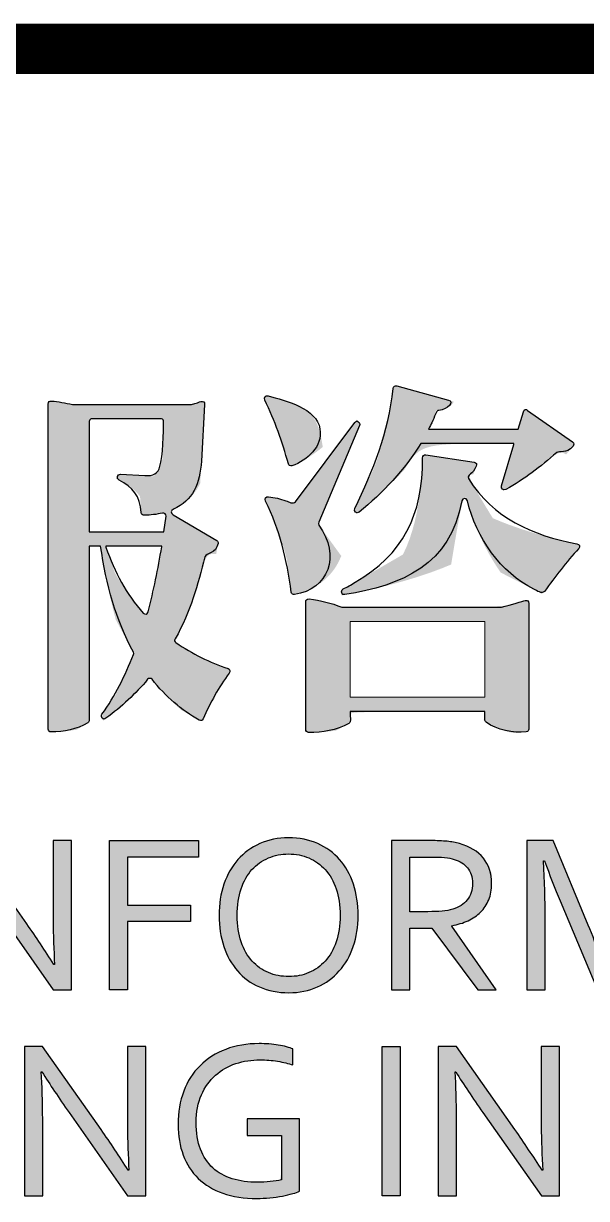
# Model space of a CAD drawing. Extents: x -18502 to 259858, y -468734 to 127958.
# Drawn here: x 98043 to 99088, y -292245 to -290062 of the extents above; entities that cross this region are included whole.
import ezdxf

# ---------------------------------------------------------------- set-up
doc = ezdxf.new("R2010")
doc.units = 0
doc.header["$LTSCALE"] = 1000
doc.layers.add('参照-TK_A1$0$TK', color=161, linetype='CONTINUOUS')
doc.layers.add('参照-TK_A1$0$图层 1', color=7, linetype='CONTINUOUS')

# ---------------------------------------------------------------- blocks, each defined once
blk = doc.blocks.new('参照-TK_A1$0$block 6')
at = {"layer": '参照-TK_A1$0$图层 1'}
h = blk.add_hatch(color=7, dxfattribs=at)
h.dxf.hatch_style = 2
edge = h.paths.add_edge_path()
edge.add_spline(control_points=[(42.157, -11.4202), (42.157, -11.4202), (42.157, -11.4202), (42.157, -11.4202), (42.1525, -11.4193), (42.149, -11.4212), (42.1481, -11.4267), (42.1365, -11.5364), (42.0989, -11.6278), (42.0533, -11.7229), (42.0497, -11.7302), (42.0578, -11.7366), (42.064, -11.732), (42.1236, -11.6845), (42.1763, -11.6264), (42.2163, -11.5621), (42.2163, -11.5621), (42.4459, -11.5621), (42.4459, -11.5621), (42.446, -11.563), (42.4461, -11.5639), (42.446, -11.5647), (42.446, -11.5647), (42.4156, -11.6671), (42.4156, -11.6671), (42.4128, -11.6736), (42.42, -11.6791), (42.4263, -11.6763), (42.4718, -11.6497), (42.5112, -11.6205), (42.5515, -11.5848), (42.5587, -11.5794), (42.5748, -11.5894), (42.5918, -11.5693), (42.5944, -11.5656), (42.5944, -11.562), (42.5908, -11.5584), (42.5908, -11.5584), (42.4799, -11.4807), (42.4799, -11.4807), (42.4755, -11.477), (42.4718, -11.4779), (42.4693, -11.4843), (42.4693, -11.4843), (42.4568, -11.527), (42.4568, -11.527), (42.4568, -11.527), (42.2353, -11.527), (42.2353, -11.527), (42.2381, -11.5204), (42.2425, -11.5138), (42.2438, -11.5118), (42.251, -11.4962), (42.2537, -11.4807), (42.2608, -11.4807), (42.2849, -11.4779), (42.2984, -11.4596), (42.2849, -11.4552), (42.2849, -11.4552), (42.157, -11.4202)], knot_values=[0, 0, 0, 0, 0.5001, 0.5001, 1, 1, 1, 2, 2, 2, 3, 3, 3, 4, 4, 4, 5, 5, 5, 6, 6, 6, 7, 7, 7, 8, 8, 8, 9, 9, 9, 10, 10, 10, 11, 11, 11, 12, 12, 12, 13, 13, 13, 14, 14, 14, 15, 15, 15, 16, 16, 16, 17, 17, 17, 18, 18, 18, 19, 19, 19, 19], degree=3, periodic=0)
h = blk.add_hatch(color=7, dxfattribs=at)
h.dxf.hatch_style = 2
edge = h.paths.add_edge_path()
edge.add_spline(control_points=[(41.8824, -11.4569), (41.8824, -11.4569), (41.8824, -11.4569), (41.8396, -11.445), (41.8332, -11.4423), (41.8288, -11.4487), (41.8314, -11.4552), (41.8564, -11.5071), (41.8743, -11.5574), (41.8896, -11.6122), (41.8905, -11.6168), (41.894, -11.6186), (41.8986, -11.6178), (41.9362, -11.6032), (41.9745, -11.5711), (41.9674, -11.5264), (41.9602, -11.4752), (41.8824, -11.4569)], knot_values=[0, 0, 0, 0, 0.5001, 0.5001, 1, 1, 1, 2, 2, 2, 3, 3, 3, 4, 4, 4, 5, 5, 5, 5], degree=3, periodic=0)
h = blk.add_hatch(color=7, dxfattribs=at)
h.dxf.hatch_style = 2
edge = h.paths.add_edge_path()
edge.add_spline(control_points=[(41.6258, -12.2201), (41.6258, -12.2201), (41.6258, -12.2201), (41.6696, -12.2448), (41.674, -12.2474), (41.6767, -12.2466), (41.6794, -12.242), (41.6973, -12.2009), (41.7179, -12.1643), (41.7438, -12.1287), (41.7474, -12.1251), (41.7456, -12.1187), (41.7411, -12.1177), (41.6955, -12.1022), (41.6525, -12.0812), (41.6124, -12.0537), (41.6087, -12.051), (41.6079, -12.0483), (41.6105, -12.0447), (41.649, -11.9752), (41.6659, -11.9121), (41.6839, -11.8417), (41.6866, -11.8316), (41.7116, -11.8352), (41.7161, -11.8088), (41.7169, -11.8061), (41.7161, -11.8033), (41.7134, -11.8015), (41.7134, -11.8015), (41.6052, -11.7384), (41.6052, -11.7384), (41.5989, -11.7348), (41.5998, -11.7275), (41.606, -11.7246), (41.6535, -11.7037), (41.6722, -11.6608), (41.675, -11.6058), (41.675, -11.6058), (41.6829, -11.466), (41.6829, -11.466), (41.6829, -11.4596), (41.6803, -11.4578), (41.674, -11.4587), (41.6707, -11.46), (41.6619, -11.4631), (41.6511, -11.4666), (41.6511, -11.4666), (41.3569, -11.4666), (41.3569, -11.4666), (41.34, -11.4618), (41.322, -11.4592), (41.3054, -11.4578), (41.3002, -11.4569), (41.2974, -11.4587), (41.2974, -11.4652), (41.2974, -11.4652), (41.2974, -12.2668), (41.2974, -12.2668), (41.2974, -12.2713), (41.3002, -12.2741), (41.3046, -12.2741), (41.3359, -12.2732), (41.3673, -12.2686), (41.3949, -12.2512), (41.3976, -12.2503), (41.3985, -12.2474), (41.3985, -12.2448), (41.3985, -12.2448), (41.3985, -11.8161), (41.3985, -11.8161), (41.3985, -11.8161), (41.3986, -11.8157), (41.3986, -11.8157), (41.3986, -11.8157), (41.4264, -11.8157), (41.4264, -11.8157), (41.4407, -11.9104), (41.4639, -11.9972), (41.5076, -12.0775), (41.5086, -12.0794), (41.5086, -12.0812), (41.5076, -12.0829), (41.4871, -12.1351), (41.462, -12.1854), (41.4299, -12.2302), (41.4254, -12.2375), (41.4334, -12.2466), (41.4397, -12.2402), (41.4782, -12.2119), (41.5131, -12.1799), (41.5425, -12.1442), (41.5452, -12.1406), (41.5506, -12.1414), (41.5533, -12.1442), (41.5872, -12.1872), (41.6258, -12.2201)], knot_values=[0, 0, 0, 0, 0.5001, 0.5001, 1, 1, 1, 2, 2, 2, 3, 3, 3, 4, 4, 4, 5, 5, 5, 6, 6, 6, 7, 7, 7, 8, 8, 8, 9, 9, 9, 10, 10, 10, 11, 11, 11, 12, 12, 12, 13, 13, 13, 14, 14, 14, 15, 15, 15, 16, 16, 16, 17, 17, 17, 18, 18, 18, 19, 19, 19, 20, 20, 20, 21, 21, 21, 22, 22, 22, 23, 23, 23, 24, 24, 24, 25, 25, 25, 26, 26, 26, 27, 27, 27, 28, 28, 28, 29, 29, 29, 30, 30, 30, 31, 31, 31, 31], degree=3, periodic=0)
edge = h.paths.add_edge_path()
edge.add_spline(control_points=[(41.589, -11.7374), (41.589, -11.7374), (41.589, -11.7374), (41.5882, -11.7421), (41.5882, -11.7421), (41.5828, -11.7805), (41.5828, -11.7805), (41.5828, -11.7805), (41.3985, -11.7805), (41.3985, -11.7805), (41.3985, -11.7805), (41.3985, -11.5081), (41.3985, -11.5081), (41.3985, -11.5046), (41.4004, -11.5027), (41.4032, -11.5016), (41.4032, -11.5016), (41.5771, -11.5016), (41.5771, -11.5016), (41.5799, -11.5027), (41.5819, -11.5048), (41.5819, -11.509), (41.5819, -11.5301), (41.5801, -11.5976), (41.573, -11.6186), (41.5685, -11.6361), (41.556, -11.6433), (41.5354, -11.6415), (41.5354, -11.6415), (41.4755, -11.6379), (41.4755, -11.6379), (41.4673, -11.6379), (41.4647, -11.6488), (41.4719, -11.6525), (41.5068, -11.6699), (41.5238, -11.6927), (41.5264, -11.733), (41.5273, -11.7374), (41.5301, -11.7394), (41.5345, -11.7394), (41.5498, -11.7394), (41.5649, -11.7374), (41.5792, -11.734), (41.5837, -11.733), (41.589, -11.7374)], knot_values=[0, 0, 0, 0, 0.5001, 0.5001, 1, 1, 1, 2, 2, 2, 3, 3, 3, 4, 4, 4, 5, 5, 5, 6, 6, 6, 7, 7, 7, 8, 8, 8, 9, 9, 9, 10, 10, 10, 11, 11, 11, 12, 12, 12, 13, 13, 13, 14, 14, 14, 14], degree=3, periodic=0)
edge = h.paths.add_edge_path()
edge.add_spline(control_points=[(41.4392, -11.8164), (41.4392, -11.8164), (41.4392, -11.8164), (41.4392, -11.8157), (41.4392, -11.8157), (41.5775, -11.8157), (41.5775, -11.8157), (41.5775, -11.8161), (41.5775, -11.8165), (41.5775, -11.817), (41.5676, -11.8719), (41.5577, -11.9258), (41.5435, -11.9779), (41.5425, -11.9842), (41.5354, -11.9852), (41.5318, -11.9806), (41.4897, -11.934), (41.4611, -11.8801), (41.4397, -11.818), (41.4392, -11.8172), (41.4392, -11.8164)], knot_values=[0, 0, 0, 0, 0.5001, 0.5001, 1, 1, 1, 2, 2, 2, 3, 3, 3, 4, 4, 4, 5, 5, 5, 6, 6, 6, 6], degree=3, periodic=0)
h = blk.add_hatch(color=7, dxfattribs=at)
h.dxf.hatch_style = 2
edge = h.paths.add_edge_path()
edge.add_spline(control_points=[(41.8305, -11.6982), (41.8305, -11.6982), (41.8305, -11.6982), (41.8332, -11.7046), (41.8682, -11.7741), (41.886, -11.8491), (41.8968, -11.9295), (41.8968, -11.9331), (41.9012, -11.9358), (41.9048, -11.935), (41.988, -11.923), (42.0202, -11.8399), (41.9647, -11.7639), (41.9638, -11.7613), (41.9638, -11.7585), (41.9647, -11.7567), (41.9647, -11.7567), (42.0649, -11.5182), (42.0649, -11.5182), (42.0685, -11.5099), (42.0578, -11.5034), (42.0533, -11.5108), (42.0533, -11.5108), (41.9075, -11.7064), (41.9075, -11.7064), (41.9012, -11.7128), (41.8914, -11.7064), (41.8833, -11.7037), (41.8699, -11.6991), (41.8555, -11.6955), (41.8404, -11.6937), (41.8341, -11.6927), (41.8305, -11.6982)], knot_values=[0, 0, 0, 0, 0.5001, 0.5001, 1, 1, 1, 2, 2, 2, 3, 3, 3, 4, 4, 4, 5, 5, 5, 6, 6, 6, 7, 7, 7, 8, 8, 8, 9, 9, 9, 10, 10, 10, 10], degree=3, periodic=0)
h = blk.add_hatch(color=7, dxfattribs=at)
h.dxf.hatch_style = 2
edge = h.paths.add_edge_path()
edge.add_spline(control_points=[(42.4137, -11.881), (42.4137, -11.881), (42.4137, -11.881), (42.4951, -11.9221), (42.5032, -11.9258), (42.5148, -11.934), (42.5211, -11.9276), (42.5488, -11.8901), (42.5748, -11.8545), (42.606, -11.8217), (42.6097, -11.817), (42.6078, -11.8107), (42.6016, -11.8097), (42.4925, -11.7896), (42.394, -11.7467), (42.3341, -11.6488), (42.3287, -11.6388), (42.3458, -11.6388), (42.3529, -11.6186), (42.3556, -11.6132), (42.3538, -11.6095), (42.3476, -11.6086), (42.3476, -11.6086), (42.2285, -11.5903), (42.2285, -11.5903), (42.225, -11.5894), (42.2206, -11.5931), (42.2206, -11.5976), (42.2215, -11.7403), (42.1723, -11.8363), (42.0542, -11.9048), (42.0443, -11.9112), (42.0345, -11.9167), (42.0246, -11.9212), (42.0175, -11.9258), (42.021, -11.9376), (42.0292, -11.935), (42.1695, -11.9129), (42.2912, -11.861), (42.3172, -11.7037), (42.3198, -11.6963), (42.3287, -11.6955), (42.3314, -11.7037), (42.3529, -11.7951), (42.4137, -11.881)], knot_values=[0, 0, 0, 0, 0.5001, 0.5001, 1, 1, 1, 2, 2, 2, 3, 3, 3, 4, 4, 4, 5, 5, 5, 6, 6, 6, 7, 7, 7, 8, 8, 8, 9, 9, 9, 10, 10, 10, 11, 11, 11, 12, 12, 12, 13, 13, 13, 14, 14, 14, 14], degree=3, periodic=0)
h = blk.add_hatch(color=7, dxfattribs=at)
h.dxf.hatch_style = 2
edge = h.paths.add_edge_path()
edge.add_spline(control_points=[(42.4451, -12.2768), (42.4451, -12.2768), (42.4451, -12.2768), (42.4764, -12.2741), (42.4808, -12.2732), (42.4826, -12.2704), (42.4826, -12.2668), (42.4826, -12.2668), (42.4826, -11.9569), (42.4826, -11.9569), (42.4826, -11.9505), (42.4799, -11.9487), (42.4737, -11.9496), (42.4674, -11.952), (42.44, -11.9598), (42.4154, -11.9664), (42.4154, -11.9664), (42.0213, -11.9664), (42.0213, -11.9664), (41.9957, -11.9556), (41.9696, -11.9496), (41.9406, -11.9458), (41.9352, -11.9458), (41.9325, -11.9487), (41.9325, -11.9531), (41.9325, -11.9531), (41.9325, -12.2677), (41.9325, -12.2677), (41.9325, -12.2722), (41.9352, -12.275), (41.9396, -12.275), (41.9745, -12.2759), (42.0076, -12.2704), (42.039, -12.253), (42.046, -12.2491), (42.0404, -12.2329), (42.0423, -12.2239), (42.0423, -12.2239), (42.3743, -12.2239), (42.3743, -12.2239), (42.3757, -12.2319), (42.3712, -12.2453), (42.3779, -12.2503), (42.4039, -12.2695), (42.4451, -12.2768)], knot_values=[0, 0, 0, 0, 0.5001, 0.5001, 1, 1, 1, 2, 2, 2, 3, 3, 3, 4, 4, 4, 5, 5, 5, 6, 6, 6, 7, 7, 7, 8, 8, 8, 9, 9, 9, 10, 10, 10, 11, 11, 11, 12, 12, 12, 13, 13, 13, 14, 14, 14, 14], degree=3, periodic=0)
h.paths.add_polyline_path([(42.0425, -12.1886), (42.0425, -12.0016), (42.3744, -12.0016), (42.3744, -12.1886)])
h = blk.add_hatch(color=7, dxfattribs=at)
h.dxf.hatch_style = 2
edge = h.paths.add_edge_path()
edge.add_spline(control_points=[(41.0554, -12.9105), (41.0554, -12.9105), (41.0554, -12.9105), (41.0554, -12.9105), (41.0554, -12.9105), (41.0554, -12.5421), (41.0554, -12.5421), (41.0554, -12.5421), (41.1, -12.5421), (41.1, -12.5421), (41.1, -12.5421), (41.2446, -12.7476), (41.2446, -12.7476), (41.2672, -12.7801), (41.2895, -12.8135), (41.3115, -12.8477), (41.3115, -12.8477), (41.3131, -12.8477), (41.3131, -12.8477), (41.3108, -12.8119), (41.3095, -12.7755), (41.3095, -12.7382), (41.3095, -12.7382), (41.3095, -12.5421), (41.3095, -12.5421), (41.3095, -12.5421), (41.3547, -12.5421), (41.3547, -12.5421), (41.3547, -12.5421), (41.3547, -12.9105), (41.3547, -12.9105), (41.3547, -12.9105), (41.3098, -12.9105), (41.3098, -12.9105), (41.3098, -12.9105), (41.1652, -12.7051), (41.1652, -12.7051), (41.1403, -12.6693), (41.1181, -12.6359), (41.0984, -12.6049), (41.0984, -12.6049), (41.0967, -12.6049), (41.0967, -12.6049), (41.0991, -12.6386), (41.1002, -12.6776), (41.1002, -12.7225), (41.1002, -12.7225), (41.1002, -12.9105), (41.1002, -12.9105), (41.1002, -12.9105), (41.0554, -12.9105)], knot_values=[0, 0, 0, 0, 0.5001, 0.5001, 1, 1, 1, 2, 2, 2, 3, 3, 3, 4, 4, 4, 5, 5, 5, 6, 6, 6, 7, 7, 7, 8, 8, 8, 9, 9, 9, 10, 10, 10, 11, 11, 11, 12, 12, 12, 13, 13, 13, 14, 14, 14, 15, 15, 15, 16, 16, 16, 16], degree=3, periodic=0)
h = blk.add_hatch(color=7, dxfattribs=at)
h.dxf.hatch_style = 2
h.paths.add_polyline_path([(41.4929, -12.9105), (41.4481, -12.9105), (41.4481, -12.5421), (41.6678, -12.5421), (41.6678, -12.5827), (41.4929, -12.5827), (41.4929, -12.7015), (41.648, -12.7015), (41.648, -12.7421), (41.4929, -12.7421)])
h = blk.add_hatch(color=7, dxfattribs=at)
h.dxf.hatch_style = 2
edge = h.paths.add_edge_path()
edge.add_spline(control_points=[(41.9409, -12.5399), (41.9409, -12.5399), (41.9409, -12.5399), (41.9622, -12.5495), (41.9834, -12.5588), (42.0015, -12.5721), (42.0162, -12.589), (42.031, -12.6058), (42.0422, -12.6259), (42.05, -12.6494), (42.0579, -12.6728), (42.0618, -12.6985), (42.0618, -12.7266), (42.0618, -12.7545), (42.0578, -12.7801), (42.0497, -12.8034), (42.0418, -12.8268), (42.0303, -12.8468), (42.0153, -12.8638), (42.0004, -12.8806), (41.9824, -12.8938), (41.9614, -12.9032), (41.9403, -12.9127), (41.9168, -12.9174), (41.8908, -12.9174), (41.8638, -12.9174), (41.8397, -12.9127), (41.8184, -12.9032), (41.7971, -12.8938), (41.7791, -12.8806), (41.7644, -12.8638), (41.7496, -12.8468), (41.7382, -12.8268), (41.7305, -12.8034), (41.7227, -12.7801), (41.7187, -12.7545), (41.7187, -12.7266), (41.7187, -12.6985), (41.7227, -12.6728), (41.7308, -12.6494), (41.739, -12.6259), (41.7504, -12.6058), (41.7653, -12.589), (41.7801, -12.5721), (41.7981, -12.5588), (41.8193, -12.5495), (41.8403, -12.5399), (41.8639, -12.5352), (41.8902, -12.5352), (41.917, -12.5352), (41.9409, -12.5399)], knot_values=[0, 0, 0, 0, 0.5001, 0.5001, 1, 1, 1, 2, 2, 2, 3, 3, 3, 4, 4, 4, 5, 5, 5, 6, 6, 6, 7, 7, 7, 8, 8, 8, 9, 9, 9, 10, 10, 10, 11, 11, 11, 12, 12, 12, 13, 13, 13, 14, 14, 14, 15, 15, 15, 16, 16, 16, 16], degree=3, periodic=0)
edge = h.paths.add_edge_path()
edge.add_spline(control_points=[(41.9252, -12.8743), (41.9252, -12.8743), (41.9252, -12.8743), (41.9405, -12.8679), (41.9558, -12.8615), (41.9692, -12.8519), (41.9806, -12.8392), (41.992, -12.8266), (42.0009, -12.8108), (42.0074, -12.792), (42.0139, -12.7732), (42.0172, -12.7514), (42.0172, -12.7266), (42.0172, -12.7019), (42.0139, -12.68), (42.0074, -12.6611), (42.0009, -12.6422), (41.992, -12.6264), (41.9806, -12.6137), (41.9692, -12.6011), (41.9557, -12.5914), (41.9402, -12.585), (41.9247, -12.5784), (41.908, -12.5751), (41.8902, -12.5751), (41.8724, -12.5751), (41.8558, -12.5784), (41.8403, -12.585), (41.8247, -12.5914), (41.8113, -12.6011), (41.7999, -12.6137), (41.7885, -12.6264), (41.7795, -12.6422), (41.7731, -12.6611), (41.7665, -12.68), (41.7634, -12.7019), (41.7634, -12.7266), (41.7634, -12.7514), (41.7666, -12.7732), (41.7732, -12.792), (41.7798, -12.8108), (41.7888, -12.8266), (41.8002, -12.8392), (41.8116, -12.8519), (41.8251, -12.8615), (41.8406, -12.8679), (41.856, -12.8743), (41.8728, -12.8775), (41.8908, -12.8775), (41.9086, -12.8775), (41.9252, -12.8743)], knot_values=[0, 0, 0, 0, 0.5001, 0.5001, 1, 1, 1, 2, 2, 2, 3, 3, 3, 4, 4, 4, 5, 5, 5, 6, 6, 6, 7, 7, 7, 8, 8, 8, 9, 9, 9, 10, 10, 10, 11, 11, 11, 12, 12, 12, 13, 13, 13, 14, 14, 14, 15, 15, 15, 16, 16, 16, 16], degree=3, periodic=0)
h = blk.add_hatch(color=7, dxfattribs=at)
h.dxf.hatch_style = 2
edge = h.paths.add_edge_path()
edge.add_spline(control_points=[(42.4019, -12.9105), (42.4019, -12.9105), (42.4019, -12.9105), (42.4019, -12.9105), (42.4019, -12.9105), (42.3569, -12.9105), (42.3569, -12.9105), (42.3569, -12.9105), (42.2435, -12.758), (42.2435, -12.758), (42.2435, -12.758), (42.1892, -12.758), (42.1892, -12.758), (42.1892, -12.758), (42.1892, -12.9105), (42.1892, -12.9105), (42.1892, -12.9105), (42.1444, -12.9105), (42.1444, -12.9105), (42.1444, -12.9105), (42.1444, -12.5421), (42.1444, -12.5421), (42.1444, -12.5421), (42.2399, -12.5421), (42.2399, -12.5421), (42.256, -12.5421), (42.2696, -12.5428), (42.281, -12.5439), (42.2922, -12.5451), (42.3026, -12.547), (42.3119, -12.5496), (42.3375, -12.5566), (42.3572, -12.5685), (42.3707, -12.5852), (42.3843, -12.6021), (42.3911, -12.623), (42.3911, -12.6482), (42.3911, -12.663), (42.3887, -12.6763), (42.384, -12.6881), (42.3792, -12.6999), (42.3725, -12.71), (42.3639, -12.7186), (42.3552, -12.7272), (42.3449, -12.7344), (42.3329, -12.7398), (42.3209, -12.7453), (42.3075, -12.7494), (42.2928, -12.752), (42.2928, -12.752), (42.2928, -12.753), (42.2928, -12.753), (42.2928, -12.753), (42.4019, -12.9105)], knot_values=[0, 0, 0, 0, 0.5001, 0.5001, 1, 1, 1, 2, 2, 2, 3, 3, 3, 4, 4, 4, 5, 5, 5, 6, 6, 6, 7, 7, 7, 8, 8, 8, 9, 9, 9, 10, 10, 10, 11, 11, 11, 12, 12, 12, 13, 13, 13, 14, 14, 14, 15, 15, 15, 16, 16, 16, 17, 17, 17, 17], degree=3, periodic=0)
edge = h.paths.add_edge_path()
edge.add_spline(control_points=[(42.3128, -12.5927), (42.3128, -12.5927), (42.3128, -12.5927), (42.2989, -12.5884), (42.2922, -12.5864), (42.2844, -12.5849), (42.2751, -12.5839), (42.266, -12.5831), (42.2543, -12.5827), (42.2402, -12.5827), (42.2402, -12.5827), (42.1892, -12.5827), (42.1892, -12.5827), (42.1892, -12.5827), (42.1892, -12.7175), (42.1892, -12.7175), (42.1892, -12.7175), (42.2336, -12.7175), (42.2336, -12.7175), (42.2474, -12.7175), (42.2591, -12.7171), (42.2688, -12.7162), (42.2786, -12.7152), (42.2873, -12.7135), (42.295, -12.7112), (42.3105, -12.7064), (42.3226, -12.6988), (42.3311, -12.6883), (42.3395, -12.6779), (42.3437, -12.6642), (42.3437, -12.6474), (42.3436, -12.6315), (42.3395, -12.6188), (42.3316, -12.6092), (42.3238, -12.5994), (42.3128, -12.5927)], knot_values=[0, 0, 0, 0, 0.5001, 0.5001, 1, 1, 1, 2, 2, 2, 3, 3, 3, 4, 4, 4, 5, 5, 5, 6, 6, 6, 7, 7, 7, 8, 8, 8, 9, 9, 9, 10, 10, 10, 11, 11, 11, 11], degree=3, periodic=0)
h = blk.add_hatch(color=7, dxfattribs=at)
h.dxf.hatch_style = 2
edge = h.paths.add_edge_path()
edge.add_spline(control_points=[(42.8043, -12.6439), (42.8043, -12.6439), (42.8043, -12.6439), (42.8069, -12.5917), (42.8069, -12.5917), (42.8047, -12.5917), (42.8047, -12.5917), (42.791, -12.6294), (42.7782, -12.6623), (42.7661, -12.6906), (42.7661, -12.6906), (42.6733, -12.9105), (42.6733, -12.9105), (42.6733, -12.9105), (42.6526, -12.9105), (42.6526, -12.9105), (42.6526, -12.9105), (42.5599, -12.6906), (42.5599, -12.6906), (42.5471, -12.6603), (42.5342, -12.6273), (42.5213, -12.5917), (42.5213, -12.5917), (42.5192, -12.5917), (42.5192, -12.5917), (42.5217, -12.6429), (42.523, -12.6899), (42.523, -12.7324), (42.523, -12.7324), (42.523, -12.9105), (42.523, -12.9105), (42.523, -12.9105), (42.4781, -12.9105), (42.4781, -12.9105), (42.4781, -12.9105), (42.4781, -12.5421), (42.4781, -12.5421), (42.4781, -12.5421), (42.5428, -12.5421), (42.5428, -12.5421), (42.5428, -12.5421), (42.6296, -12.7506), (42.6296, -12.7506), (42.6395, -12.7744), (42.6504, -12.8031), (42.6623, -12.8368), (42.6623, -12.8368), (42.6637, -12.8368), (42.6637, -12.8368), (42.6769, -12.7995), (42.6878, -12.7707), (42.6964, -12.7506), (42.6964, -12.7506), (42.7832, -12.5421), (42.7832, -12.5421), (42.7832, -12.5421), (42.8479, -12.5421), (42.8479, -12.5421), (42.8479, -12.5421), (42.8479, -12.9105), (42.8479, -12.9105), (42.8479, -12.9105), (42.803, -12.9105), (42.803, -12.9105), (42.803, -12.9105), (42.803, -12.7324), (42.803, -12.7324), (42.803, -12.6907), (42.8043, -12.6439)], knot_values=[0, 0, 0, 0, 0.5001, 0.5001, 1, 1, 1, 2, 2, 2, 3, 3, 3, 4, 4, 4, 5, 5, 5, 6, 6, 6, 7, 7, 7, 8, 8, 8, 9, 9, 9, 10, 10, 10, 11, 11, 11, 12, 12, 12, 13, 13, 13, 14, 14, 14, 15, 15, 15, 16, 16, 16, 17, 17, 17, 18, 18, 18, 19, 19, 19, 20, 20, 20, 21, 21, 21, 22, 22, 22, 22], degree=3, periodic=0)
h = blk.add_hatch(color=7, dxfattribs=at)
h.dxf.hatch_style = 2
edge = h.paths.add_edge_path()
edge.add_spline(control_points=[(41.7906, -13.3851), (41.7906, -13.3851), (41.7906, -13.3851), (41.8134, -13.3851), (41.824, -13.3851), (41.8345, -13.3846), (41.8449, -13.3835), (41.8552, -13.3824), (41.8643, -13.3809), (41.8724, -13.3788), (41.8724, -13.3788), (41.8724, -13.2693), (41.8724, -13.2693), (41.8724, -13.2693), (41.7883, -13.2693), (41.7883, -13.2693), (41.7883, -13.2693), (41.7883, -13.2287), (41.7883, -13.2287), (41.7883, -13.2287), (41.9172, -13.2287), (41.9172, -13.2287), (41.9172, -13.2287), (41.9172, -13.4069), (41.9172, -13.4069), (41.9133, -13.4089), (41.9077, -13.411), (41.9003, -13.4131), (41.8928, -13.4152), (41.8843, -13.4173), (41.8748, -13.4191), (41.8653, -13.4209), (41.855, -13.4223), (41.8441, -13.4234), (41.8332, -13.4245), (41.8224, -13.4251), (41.8118, -13.4251), (41.7801, -13.4251), (41.7523, -13.4209), (41.7282, -13.4121), (41.704, -13.4036), (41.6838, -13.3913), (41.6675, -13.3756), (41.6511, -13.3597), (41.6388, -13.3406), (41.6303, -13.318), (41.6219, -13.2954), (41.6177, -13.2703), (41.6177, -13.2425), (41.6177, -13.2124), (41.6223, -13.1851), (41.6314, -13.1605), (41.6407, -13.1358), (41.6541, -13.1149), (41.6717, -13.0975), (41.6892, -13.08), (41.7105, -13.0665), (41.7354, -13.0571), (41.7602, -13.0476), (41.7876, -13.0429), (41.8175, -13.0429), (41.8256, -13.0429), (41.8337, -13.0433), (41.8418, -13.0439), (41.8498, -13.0446), (41.8576, -13.0455), (41.8649, -13.0466), (41.8722, -13.0478), (41.879, -13.0492), (41.8852, -13.0508), (41.8915, -13.0526), (41.8968, -13.0543), (41.9009, -13.0561), (41.9009, -13.0561), (41.9009, -13.0957), (41.9009, -13.0957), (41.8899, -13.0921), (41.8773, -13.0891), (41.863, -13.0865), (41.8487, -13.0841), (41.8344, -13.0829), (41.82, -13.0829), (41.799, -13.0829), (41.7791, -13.086), (41.7601, -13.0923), (41.7411, -13.0987), (41.7243, -13.1083), (41.7099, -13.1211), (41.6954, -13.134), (41.6838, -13.15), (41.6752, -13.1695), (41.6665, -13.1888), (41.6622, -13.2115), (41.6622, -13.2376), (41.6622, -13.2631), (41.6659, -13.2851), (41.673, -13.3036), (41.6802, -13.3221), (41.6903, -13.3375), (41.7034, -13.3497), (41.7165, -13.3617), (41.7324, -13.3706), (41.7512, -13.3765), (41.7698, -13.3822), (41.7906, -13.3851)], knot_values=[0, 0, 0, 0, 0.5001, 0.5001, 1, 1, 1, 2, 2, 2, 3, 3, 3, 4, 4, 4, 5, 5, 5, 6, 6, 6, 7, 7, 7, 8, 8, 8, 9, 9, 9, 10, 10, 10, 11, 11, 11, 12, 12, 12, 13, 13, 13, 14, 14, 14, 15, 15, 15, 16, 16, 16, 17, 17, 17, 18, 18, 18, 19, 19, 19, 20, 20, 20, 21, 21, 21, 22, 22, 22, 23, 23, 23, 24, 24, 24, 25, 25, 25, 26, 26, 26, 27, 27, 27, 28, 28, 28, 29, 29, 29, 30, 30, 30, 31, 31, 31, 32, 32, 32, 33, 33, 33, 34, 34, 34, 34], degree=3, periodic=0)
h = blk.add_hatch(color=7, dxfattribs=at)
h.dxf.hatch_style = 2
edge = h.paths.add_edge_path()
edge.add_spline(control_points=[(41.2388, -13.4182), (41.2388, -13.4182), (41.2388, -13.4182), (41.2388, -13.4182), (41.2388, -13.4182), (41.2388, -13.0498), (41.2388, -13.0498), (41.2388, -13.0498), (41.2834, -13.0498), (41.2834, -13.0498), (41.2834, -13.0498), (41.4279, -13.2552), (41.4279, -13.2552), (41.4505, -13.2877), (41.4728, -13.3211), (41.4948, -13.3554), (41.4948, -13.3554), (41.4965, -13.3554), (41.4965, -13.3554), (41.4941, -13.3196), (41.4929, -13.2831), (41.4929, -13.2458), (41.4929, -13.2458), (41.4929, -13.0498), (41.4929, -13.0498), (41.4929, -13.0498), (41.5381, -13.0498), (41.5381, -13.0498), (41.5381, -13.0498), (41.5381, -13.4182), (41.5381, -13.4182), (41.5381, -13.4182), (41.4932, -13.4182), (41.4932, -13.4182), (41.4932, -13.4182), (41.3486, -13.2128), (41.3486, -13.2128), (41.3236, -13.177), (41.3014, -13.1437), (41.2817, -13.1125), (41.2817, -13.1125), (41.28, -13.1125), (41.28, -13.1125), (41.2825, -13.1461), (41.2836, -13.1853), (41.2836, -13.2302), (41.2836, -13.2302), (41.2836, -13.4182), (41.2836, -13.4182), (41.2836, -13.4182), (41.2388, -13.4182)], knot_values=[0, 0, 0, 0, 0.5001, 0.5001, 1, 1, 1, 2, 2, 2, 3, 3, 3, 4, 4, 4, 5, 5, 5, 6, 6, 6, 7, 7, 7, 8, 8, 8, 9, 9, 9, 10, 10, 10, 11, 11, 11, 12, 12, 12, 13, 13, 13, 14, 14, 14, 15, 15, 15, 16, 16, 16, 16], degree=3, periodic=0)
h = blk.add_hatch(color=7, dxfattribs=at)
h.dxf.hatch_style = 2
h.paths.add_polyline_path([(42.121, -13.4182), (42.121, -13.0498), (42.1658, -13.0498), (42.1658, -13.4182)])
h = blk.add_hatch(color=7, dxfattribs=at)
h.dxf.hatch_style = 2
edge = h.paths.add_edge_path()
edge.add_spline(control_points=[(42.2594, -13.4182), (42.2594, -13.4182), (42.2594, -13.4182), (42.2594, -13.4182), (42.2594, -13.4182), (42.2594, -13.0498), (42.2594, -13.0498), (42.2594, -13.0498), (42.3041, -13.0498), (42.3041, -13.0498), (42.3041, -13.0498), (42.4487, -13.2552), (42.4487, -13.2552), (42.4712, -13.2877), (42.4936, -13.3211), (42.5156, -13.3554), (42.5156, -13.3554), (42.5172, -13.3554), (42.5172, -13.3554), (42.5148, -13.3196), (42.5136, -13.2831), (42.5136, -13.2458), (42.5136, -13.2458), (42.5136, -13.0498), (42.5136, -13.0498), (42.5136, -13.0498), (42.5588, -13.0498), (42.5588, -13.0498), (42.5588, -13.0498), (42.5588, -13.4182), (42.5588, -13.4182), (42.5588, -13.4182), (42.5139, -13.4182), (42.5139, -13.4182), (42.5139, -13.4182), (42.3693, -13.2128), (42.3693, -13.2128), (42.3443, -13.177), (42.3221, -13.1437), (42.3024, -13.1125), (42.3024, -13.1125), (42.3008, -13.1125), (42.3008, -13.1125), (42.3032, -13.1461), (42.3044, -13.1853), (42.3044, -13.2302), (42.3044, -13.2302), (42.3044, -13.4182), (42.3044, -13.4182), (42.3044, -13.4182), (42.2594, -13.4182)], knot_values=[0, 0, 0, 0, 0.5001, 0.5001, 1, 1, 1, 2, 2, 2, 3, 3, 3, 4, 4, 4, 5, 5, 5, 6, 6, 6, 7, 7, 7, 8, 8, 8, 9, 9, 9, 10, 10, 10, 11, 11, 11, 12, 12, 12, 13, 13, 13, 14, 14, 14, 15, 15, 15, 16, 16, 16, 16], degree=3, periodic=0)
at = {"layer": '参照-TK_A1$0$图层 1', "lineweight": 0}
blk.add_lwpolyline([(42.0425, -12.1886), (42.0425, -12.0016), (42.3744, -12.0016), (42.3744, -12.1886), (42.0425, -12.1886)], dxfattribs=at)
at = {"layer": '参照-TK_A1$0$图层 1', "color": 7}
for points in [[(41.4929, -12.9105), (41.4481, -12.9105), (41.4481, -12.5421), (41.6678, -12.5421), (41.6678, -12.5827), (41.4929, -12.5827), (41.4929, -12.7015), (41.648, -12.7015), (41.648, -12.7421), (41.4929, -12.7421), (41.4929, -12.9105)], [(42.121, -13.4182), (42.121, -13.0498), (42.1658, -13.0498), (42.1658, -13.4182), (42.121, -13.4182)]]:
    blk.add_lwpolyline(points, dxfattribs=at)
for points, knots in [([(42.064, -11.732), (42.1236, -11.6845), (42.1763, -11.6264), (42.2163, -11.5621), (42.2163, -11.5621), (42.4459, -11.5621), (42.4459, -11.5621), (42.446, -11.563), (42.4461, -11.5639), (42.446, -11.5647), (42.446, -11.5647), (42.4156, -11.6671), (42.4156, -11.6671), (42.4128, -11.6736), (42.42, -11.6791), (42.4263, -11.6763), (42.4718, -11.6497), (42.5112, -11.6205), (42.5515, -11.5848), (42.5587, -11.5794), (42.5748, -11.5894), (42.5918, -11.5693), (42.5944, -11.5656), (42.5944, -11.562), (42.5908, -11.5584), (42.5908, -11.5584), (42.4799, -11.4807), (42.4799, -11.4807), (42.4755, -11.477), (42.4718, -11.4779), (42.4693, -11.4843), (42.4693, -11.4843), (42.4568, -11.527), (42.4568, -11.527), (42.4568, -11.527), (42.2353, -11.527), (42.2353, -11.527), (42.2381, -11.5204), (42.2425, -11.5138), (42.2438, -11.5118), (42.251, -11.4962), (42.2537, -11.4807), (42.2608, -11.4807), (42.2849, -11.4779), (42.2984, -11.4596), (42.2849, -11.4552), (42.2849, -11.4552), (42.157, -11.4202), (42.157, -11.4202), (42.1525, -11.4193), (42.149, -11.4212), (42.1481, -11.4267), (42.1365, -11.5364), (42.0989, -11.6278), (42.0533, -11.7229), (42.0497, -11.7302), (42.0578, -11.7366), (42.064, -11.732)], [0, 0, 0, 0, 1, 1, 1, 2, 2, 2, 3, 3, 3, 4, 4, 4, 5, 5, 5, 6, 6, 6, 7, 7, 7, 8, 8, 8, 9, 9, 9, 10, 10, 10, 11, 11, 11, 12, 12, 12, 13, 13, 13, 14, 14, 14, 15, 15, 15, 16, 16, 16, 17, 17, 17, 18, 18, 18, 19, 19, 19, 19]), ([(41.8986, -11.6178), (41.9362, -11.6032), (41.9745, -11.5711), (41.9674, -11.5264), (41.9602, -11.4752), (41.8824, -11.4569), (41.8396, -11.445), (41.8332, -11.4423), (41.8288, -11.4487), (41.8314, -11.4552), (41.8564, -11.5071), (41.8743, -11.5574), (41.8896, -11.6122), (41.8905, -11.6168), (41.894, -11.6186), (41.8986, -11.6178)], [0, 0, 0, 0, 1, 1, 1, 2, 2, 2, 3, 3, 3, 4, 4, 4, 5, 5, 5, 5]), ([(41.7411, -12.1177), (41.6955, -12.1022), (41.6525, -12.0812), (41.6124, -12.0537), (41.6087, -12.051), (41.6079, -12.0483), (41.6105, -12.0447), (41.649, -11.9752), (41.6659, -11.9121), (41.6839, -11.8417), (41.6866, -11.8316), (41.7116, -11.8352), (41.7161, -11.8088), (41.7169, -11.8061), (41.7161, -11.8033), (41.7134, -11.8015), (41.7134, -11.8015), (41.6052, -11.7384), (41.6052, -11.7384), (41.5989, -11.7348), (41.5998, -11.7275), (41.606, -11.7246), (41.6535, -11.7037), (41.6722, -11.6608), (41.675, -11.6058), (41.675, -11.6058), (41.6829, -11.466), (41.6829, -11.466), (41.6829, -11.4596), (41.6803, -11.4578), (41.674, -11.4587), (41.6707, -11.46), (41.6619, -11.4631), (41.6511, -11.4666), (41.6511, -11.4666), (41.3569, -11.4666), (41.3569, -11.4666), (41.34, -11.4618), (41.322, -11.4592), (41.3054, -11.4578), (41.3002, -11.4569), (41.2974, -11.4587), (41.2974, -11.4652), (41.2974, -11.4652), (41.2974, -12.2668), (41.2974, -12.2668), (41.2974, -12.2713), (41.3002, -12.2741), (41.3046, -12.2741), (41.3359, -12.2732), (41.3673, -12.2686), (41.3949, -12.2512), (41.3976, -12.2503), (41.3985, -12.2474), (41.3985, -12.2448), (41.3985, -12.2448), (41.3985, -11.8161), (41.3985, -11.8161), (41.3985, -11.8161), (41.3986, -11.8157), (41.3986, -11.8157), (41.3986, -11.8157), (41.4264, -11.8157), (41.4264, -11.8157), (41.4407, -11.9104), (41.4639, -11.9972), (41.5076, -12.0775), (41.5086, -12.0794), (41.5086, -12.0812), (41.5076, -12.0829), (41.4871, -12.1351), (41.462, -12.1854), (41.4299, -12.2302), (41.4254, -12.2375), (41.4334, -12.2466), (41.4397, -12.2402), (41.4782, -12.2119), (41.5131, -12.1799), (41.5425, -12.1442), (41.5452, -12.1406), (41.5506, -12.1414), (41.5533, -12.1442), (41.5872, -12.1872), (41.6258, -12.2201), (41.6696, -12.2448), (41.674, -12.2474), (41.6767, -12.2466), (41.6794, -12.242), (41.6973, -12.2009), (41.7179, -12.1643), (41.7438, -12.1287), (41.7474, -12.1251), (41.7456, -12.1187), (41.7411, -12.1177)], [0, 0, 0, 0, 1, 1, 1, 2, 2, 2, 3, 3, 3, 4, 4, 4, 5, 5, 5, 6, 6, 6, 7, 7, 7, 8, 8, 8, 9, 9, 9, 10, 10, 10, 11, 11, 11, 12, 12, 12, 13, 13, 13, 14, 14, 14, 15, 15, 15, 16, 16, 16, 17, 17, 17, 18, 18, 18, 19, 19, 19, 20, 20, 20, 21, 21, 21, 22, 22, 22, 23, 23, 23, 24, 24, 24, 25, 25, 25, 26, 26, 26, 27, 27, 27, 28, 28, 28, 29, 29, 29, 30, 30, 30, 31, 31, 31, 31]), ([(41.3985, -11.5081), (41.3985, -11.5046), (41.4004, -11.5027), (41.4032, -11.5016), (41.4032, -11.5016), (41.5771, -11.5016), (41.5771, -11.5016), (41.5799, -11.5027), (41.5819, -11.5048), (41.5819, -11.509), (41.5819, -11.5301), (41.5801, -11.5976), (41.573, -11.6186), (41.5685, -11.6361), (41.556, -11.6433), (41.5354, -11.6415), (41.5354, -11.6415), (41.4755, -11.6379), (41.4755, -11.6379), (41.4673, -11.6379), (41.4647, -11.6488), (41.4719, -11.6525), (41.5068, -11.6699), (41.5238, -11.6927), (41.5264, -11.733), (41.5273, -11.7374), (41.5301, -11.7394), (41.5345, -11.7394), (41.5498, -11.7394), (41.5649, -11.7374), (41.5792, -11.734), (41.5837, -11.733), (41.589, -11.7374), (41.5882, -11.7421), (41.5882, -11.7421), (41.5828, -11.7805), (41.5828, -11.7805), (41.5828, -11.7805), (41.3985, -11.7805), (41.3985, -11.7805), (41.3985, -11.7805), (41.3985, -11.5081), (41.3985, -11.5081)], [0, 0, 0, 0, 1, 1, 1, 2, 2, 2, 3, 3, 3, 4, 4, 4, 5, 5, 5, 6, 6, 6, 7, 7, 7, 8, 8, 8, 9, 9, 9, 10, 10, 10, 11, 11, 11, 12, 12, 12, 13, 13, 13, 14, 14, 14, 14]), ([(41.9647, -11.7639), (41.9638, -11.7613), (41.9638, -11.7585), (41.9647, -11.7567), (41.9647, -11.7567), (42.0649, -11.5182), (42.0649, -11.5182), (42.0685, -11.5099), (42.0578, -11.5034), (42.0533, -11.5108), (42.0533, -11.5108), (41.9075, -11.7064), (41.9075, -11.7064), (41.9012, -11.7128), (41.8914, -11.7064), (41.8833, -11.7037), (41.8699, -11.6991), (41.8555, -11.6955), (41.8404, -11.6937), (41.8341, -11.6927), (41.8305, -11.6982), (41.8332, -11.7046), (41.8682, -11.7741), (41.886, -11.8491), (41.8968, -11.9295), (41.8968, -11.9331), (41.9012, -11.9358), (41.9048, -11.935), (41.988, -11.923), (42.0202, -11.8399), (41.9647, -11.7639)], [0, 0, 0, 0, 1, 1, 1, 2, 2, 2, 3, 3, 3, 4, 4, 4, 5, 5, 5, 6, 6, 6, 7, 7, 7, 8, 8, 8, 9, 9, 9, 10, 10, 10, 10]), ([(42.6016, -11.8097), (42.4925, -11.7896), (42.394, -11.7467), (42.3341, -11.6488), (42.3287, -11.6388), (42.3458, -11.6388), (42.3529, -11.6186), (42.3556, -11.6132), (42.3538, -11.6095), (42.3476, -11.6086), (42.3476, -11.6086), (42.2285, -11.5903), (42.2285, -11.5903), (42.225, -11.5894), (42.2206, -11.5931), (42.2206, -11.5976), (42.2215, -11.7403), (42.1723, -11.8363), (42.0542, -11.9048), (42.0443, -11.9112), (42.0345, -11.9167), (42.0246, -11.9212), (42.0175, -11.9258), (42.021, -11.9376), (42.0292, -11.935), (42.1695, -11.9129), (42.2912, -11.861), (42.3172, -11.7037), (42.3198, -11.6963), (42.3287, -11.6955), (42.3314, -11.7037), (42.3529, -11.7951), (42.4137, -11.881), (42.4951, -11.9221), (42.5032, -11.9258), (42.5148, -11.934), (42.5211, -11.9276), (42.5488, -11.8901), (42.5748, -11.8545), (42.606, -11.8217), (42.6097, -11.817), (42.6078, -11.8107), (42.6016, -11.8097)], [0, 0, 0, 0, 1, 1, 1, 2, 2, 2, 3, 3, 3, 4, 4, 4, 5, 5, 5, 6, 6, 6, 7, 7, 7, 8, 8, 8, 9, 9, 9, 10, 10, 10, 11, 11, 11, 12, 12, 12, 13, 13, 13, 14, 14, 14, 14]), ([(41.5435, -11.9779), (41.5425, -11.9842), (41.5354, -11.9852), (41.5318, -11.9806), (41.4897, -11.934), (41.4611, -11.8801), (41.4397, -11.818), (41.4392, -11.8172), (41.4392, -11.8164), (41.4392, -11.8157), (41.4392, -11.8157), (41.5775, -11.8157), (41.5775, -11.8157), (41.5775, -11.8161), (41.5775, -11.8165), (41.5775, -11.817), (41.5676, -11.8719), (41.5577, -11.9258), (41.5435, -11.9779)], [0, 0, 0, 0, 1, 1, 1, 2, 2, 2, 3, 3, 3, 4, 4, 4, 5, 5, 5, 6, 6, 6, 6]), ([(42.4737, -11.9496), (42.4674, -11.952), (42.44, -11.9598), (42.4154, -11.9664), (42.4154, -11.9664), (42.0213, -11.9664), (42.0213, -11.9664), (41.9957, -11.9556), (41.9696, -11.9496), (41.9406, -11.9458), (41.9352, -11.9458), (41.9325, -11.9487), (41.9325, -11.9531), (41.9325, -11.9531), (41.9325, -12.2677), (41.9325, -12.2677), (41.9325, -12.2722), (41.9352, -12.275), (41.9396, -12.275), (41.9745, -12.2759), (42.0076, -12.2704), (42.039, -12.253), (42.046, -12.2491), (42.0404, -12.2329), (42.0423, -12.2239), (42.0423, -12.2239), (42.3743, -12.2239), (42.3743, -12.2239), (42.3757, -12.2319), (42.3712, -12.2453), (42.3779, -12.2503), (42.4039, -12.2695), (42.4451, -12.2768), (42.4764, -12.2741), (42.4808, -12.2732), (42.4826, -12.2704), (42.4826, -12.2668), (42.4826, -12.2668), (42.4826, -11.9569), (42.4826, -11.9569), (42.4826, -11.9505), (42.4799, -11.9487), (42.4737, -11.9496)], [0, 0, 0, 0, 1, 1, 1, 2, 2, 2, 3, 3, 3, 4, 4, 4, 5, 5, 5, 6, 6, 6, 7, 7, 7, 8, 8, 8, 9, 9, 9, 10, 10, 10, 11, 11, 11, 12, 12, 12, 13, 13, 13, 14, 14, 14, 14]), ([(41.2446, -12.7476), (41.2672, -12.7801), (41.2895, -12.8135), (41.3115, -12.8477), (41.3115, -12.8477), (41.3131, -12.8477), (41.3131, -12.8477), (41.3108, -12.8119), (41.3095, -12.7755), (41.3095, -12.7382), (41.3095, -12.7382), (41.3095, -12.5421), (41.3095, -12.5421), (41.3095, -12.5421), (41.3547, -12.5421), (41.3547, -12.5421), (41.3547, -12.5421), (41.3547, -12.9105), (41.3547, -12.9105), (41.3547, -12.9105), (41.3098, -12.9105), (41.3098, -12.9105), (41.3098, -12.9105), (41.1652, -12.7051), (41.1652, -12.7051), (41.1403, -12.6693), (41.1181, -12.6359), (41.0984, -12.6049), (41.0984, -12.6049), (41.0967, -12.6049), (41.0967, -12.6049), (41.0991, -12.6386), (41.1002, -12.6776), (41.1002, -12.7225), (41.1002, -12.7225), (41.1002, -12.9105), (41.1002, -12.9105), (41.1002, -12.9105), (41.0554, -12.9105), (41.0554, -12.9105), (41.0554, -12.9105), (41.0554, -12.5421), (41.0554, -12.5421), (41.0554, -12.5421), (41.1, -12.5421), (41.1, -12.5421), (41.1, -12.5421), (41.2446, -12.7476), (41.2446, -12.7476)], [0, 0, 0, 0, 1, 1, 1, 2, 2, 2, 3, 3, 3, 4, 4, 4, 5, 5, 5, 6, 6, 6, 7, 7, 7, 8, 8, 8, 9, 9, 9, 10, 10, 10, 11, 11, 11, 12, 12, 12, 13, 13, 13, 14, 14, 14, 15, 15, 15, 16, 16, 16, 16]), ([(42.0618, -12.7266), (42.0618, -12.7545), (42.0578, -12.7801), (42.0497, -12.8034), (42.0418, -12.8268), (42.0303, -12.8468), (42.0153, -12.8638), (42.0004, -12.8806), (41.9824, -12.8938), (41.9614, -12.9032), (41.9403, -12.9127), (41.9168, -12.9174), (41.8908, -12.9174), (41.8638, -12.9174), (41.8397, -12.9127), (41.8184, -12.9032), (41.7971, -12.8938), (41.7791, -12.8806), (41.7644, -12.8638), (41.7496, -12.8468), (41.7382, -12.8268), (41.7305, -12.8034), (41.7227, -12.7801), (41.7187, -12.7545), (41.7187, -12.7266), (41.7187, -12.6985), (41.7227, -12.6728), (41.7308, -12.6494), (41.739, -12.6259), (41.7504, -12.6058), (41.7653, -12.589), (41.7801, -12.5721), (41.7981, -12.5588), (41.8193, -12.5495), (41.8403, -12.5399), (41.8639, -12.5352), (41.8902, -12.5352), (41.917, -12.5352), (41.9409, -12.5399), (41.9622, -12.5495), (41.9834, -12.5588), (42.0015, -12.5721), (42.0162, -12.589), (42.031, -12.6058), (42.0422, -12.6259), (42.05, -12.6494), (42.0579, -12.6728), (42.0618, -12.6985), (42.0618, -12.7266)], [0, 0, 0, 0, 1, 1, 1, 2, 2, 2, 3, 3, 3, 4, 4, 4, 5, 5, 5, 6, 6, 6, 7, 7, 7, 8, 8, 8, 9, 9, 9, 10, 10, 10, 11, 11, 11, 12, 12, 12, 13, 13, 13, 14, 14, 14, 15, 15, 15, 16, 16, 16, 16]), ([(42.1892, -12.758), (42.1892, -12.758), (42.1892, -12.9105), (42.1892, -12.9105), (42.1892, -12.9105), (42.1444, -12.9105), (42.1444, -12.9105), (42.1444, -12.9105), (42.1444, -12.5421), (42.1444, -12.5421), (42.1444, -12.5421), (42.2399, -12.5421), (42.2399, -12.5421), (42.256, -12.5421), (42.2696, -12.5428), (42.281, -12.5439), (42.2922, -12.5451), (42.3026, -12.547), (42.3119, -12.5496), (42.3375, -12.5566), (42.3572, -12.5685), (42.3707, -12.5852), (42.3843, -12.6021), (42.3911, -12.623), (42.3911, -12.6482), (42.3911, -12.663), (42.3887, -12.6763), (42.384, -12.6881), (42.3792, -12.6999), (42.3725, -12.71), (42.3639, -12.7186), (42.3552, -12.7272), (42.3449, -12.7344), (42.3329, -12.7398), (42.3209, -12.7453), (42.3075, -12.7494), (42.2928, -12.752), (42.2928, -12.752), (42.2928, -12.753), (42.2928, -12.753), (42.2928, -12.753), (42.4019, -12.9105), (42.4019, -12.9105), (42.4019, -12.9105), (42.3569, -12.9105), (42.3569, -12.9105), (42.3569, -12.9105), (42.2435, -12.758), (42.2435, -12.758), (42.2435, -12.758), (42.1892, -12.758), (42.1892, -12.758)], [0, 0, 0, 0, 1, 1, 1, 2, 2, 2, 3, 3, 3, 4, 4, 4, 5, 5, 5, 6, 6, 6, 7, 7, 7, 8, 8, 8, 9, 9, 9, 10, 10, 10, 11, 11, 11, 12, 12, 12, 13, 13, 13, 14, 14, 14, 15, 15, 15, 16, 16, 16, 17, 17, 17, 17]), ([(42.6733, -12.9105), (42.6733, -12.9105), (42.6526, -12.9105), (42.6526, -12.9105), (42.6526, -12.9105), (42.5599, -12.6906), (42.5599, -12.6906), (42.5471, -12.6603), (42.5342, -12.6273), (42.5213, -12.5917), (42.5213, -12.5917), (42.5192, -12.5917), (42.5192, -12.5917), (42.5217, -12.6429), (42.523, -12.6899), (42.523, -12.7324), (42.523, -12.7324), (42.523, -12.9105), (42.523, -12.9105), (42.523, -12.9105), (42.4781, -12.9105), (42.4781, -12.9105), (42.4781, -12.9105), (42.4781, -12.5421), (42.4781, -12.5421), (42.4781, -12.5421), (42.5428, -12.5421), (42.5428, -12.5421), (42.5428, -12.5421), (42.6296, -12.7506), (42.6296, -12.7506), (42.6395, -12.7744), (42.6504, -12.8031), (42.6623, -12.8368), (42.6623, -12.8368), (42.6637, -12.8368), (42.6637, -12.8368), (42.6769, -12.7995), (42.6878, -12.7707), (42.6964, -12.7506), (42.6964, -12.7506), (42.7832, -12.5421), (42.7832, -12.5421), (42.7832, -12.5421), (42.8479, -12.5421), (42.8479, -12.5421), (42.8479, -12.5421), (42.8479, -12.9105), (42.8479, -12.9105), (42.8479, -12.9105), (42.803, -12.9105), (42.803, -12.9105), (42.803, -12.9105), (42.803, -12.7324), (42.803, -12.7324), (42.803, -12.6907), (42.8043, -12.6439), (42.8069, -12.5917), (42.8069, -12.5917), (42.8047, -12.5917), (42.8047, -12.5917), (42.791, -12.6294), (42.7782, -12.6623), (42.7661, -12.6906), (42.7661, -12.6906), (42.6733, -12.9105), (42.6733, -12.9105)], [0, 0, 0, 0, 1, 1, 1, 2, 2, 2, 3, 3, 3, 4, 4, 4, 5, 5, 5, 6, 6, 6, 7, 7, 7, 8, 8, 8, 9, 9, 9, 10, 10, 10, 11, 11, 11, 12, 12, 12, 13, 13, 13, 14, 14, 14, 15, 15, 15, 16, 16, 16, 17, 17, 17, 18, 18, 18, 19, 19, 19, 20, 20, 20, 21, 21, 21, 22, 22, 22, 22]), ([(42.0172, -12.7266), (42.0172, -12.7019), (42.0139, -12.68), (42.0074, -12.6611), (42.0009, -12.6422), (41.992, -12.6264), (41.9806, -12.6137), (41.9692, -12.6011), (41.9557, -12.5914), (41.9402, -12.585), (41.9247, -12.5784), (41.908, -12.5751), (41.8902, -12.5751), (41.8724, -12.5751), (41.8558, -12.5784), (41.8403, -12.585), (41.8247, -12.5914), (41.8113, -12.6011), (41.7999, -12.6137), (41.7885, -12.6264), (41.7795, -12.6422), (41.7731, -12.6611), (41.7665, -12.68), (41.7634, -12.7019), (41.7634, -12.7266), (41.7634, -12.7514), (41.7666, -12.7732), (41.7732, -12.792), (41.7798, -12.8108), (41.7888, -12.8266), (41.8002, -12.8392), (41.8116, -12.8519), (41.8251, -12.8615), (41.8406, -12.8679), (41.856, -12.8743), (41.8728, -12.8775), (41.8908, -12.8775), (41.9086, -12.8775), (41.9252, -12.8743), (41.9405, -12.8679), (41.9558, -12.8615), (41.9692, -12.8519), (41.9806, -12.8392), (41.992, -12.8266), (42.0009, -12.8108), (42.0074, -12.792), (42.0139, -12.7732), (42.0172, -12.7514), (42.0172, -12.7266)], [0, 0, 0, 0, 1, 1, 1, 2, 2, 2, 3, 3, 3, 4, 4, 4, 5, 5, 5, 6, 6, 6, 7, 7, 7, 8, 8, 8, 9, 9, 9, 10, 10, 10, 11, 11, 11, 12, 12, 12, 13, 13, 13, 14, 14, 14, 15, 15, 15, 16, 16, 16, 16]), ([(42.1892, -12.5827), (42.1892, -12.5827), (42.1892, -12.7175), (42.1892, -12.7175), (42.1892, -12.7175), (42.2336, -12.7175), (42.2336, -12.7175), (42.2474, -12.7175), (42.2591, -12.7171), (42.2688, -12.7162), (42.2786, -12.7152), (42.2873, -12.7135), (42.295, -12.7112), (42.3105, -12.7064), (42.3226, -12.6988), (42.3311, -12.6883), (42.3395, -12.6779), (42.3437, -12.6642), (42.3437, -12.6474), (42.3436, -12.6315), (42.3395, -12.6188), (42.3316, -12.6092), (42.3238, -12.5994), (42.3128, -12.5927), (42.2989, -12.5884), (42.2922, -12.5864), (42.2844, -12.5849), (42.2751, -12.5839), (42.266, -12.5831), (42.2543, -12.5827), (42.2402, -12.5827), (42.2402, -12.5827), (42.1892, -12.5827), (42.1892, -12.5827)], [0, 0, 0, 0, 1, 1, 1, 2, 2, 2, 3, 3, 3, 4, 4, 4, 5, 5, 5, 6, 6, 6, 7, 7, 7, 8, 8, 8, 9, 9, 9, 10, 10, 10, 11, 11, 11, 11]), ([(41.8724, -13.2693), (41.8724, -13.2693), (41.7883, -13.2693), (41.7883, -13.2693), (41.7883, -13.2693), (41.7883, -13.2287), (41.7883, -13.2287), (41.7883, -13.2287), (41.9172, -13.2287), (41.9172, -13.2287), (41.9172, -13.2287), (41.9172, -13.4069), (41.9172, -13.4069), (41.9133, -13.4089), (41.9077, -13.411), (41.9003, -13.4131), (41.8928, -13.4152), (41.8843, -13.4173), (41.8748, -13.4191), (41.8653, -13.4209), (41.855, -13.4223), (41.8441, -13.4234), (41.8332, -13.4245), (41.8224, -13.4251), (41.8118, -13.4251), (41.7801, -13.4251), (41.7523, -13.4209), (41.7282, -13.4121), (41.704, -13.4036), (41.6838, -13.3913), (41.6675, -13.3756), (41.6511, -13.3597), (41.6388, -13.3406), (41.6303, -13.318), (41.6219, -13.2954), (41.6177, -13.2703), (41.6177, -13.2425), (41.6177, -13.2124), (41.6223, -13.1851), (41.6314, -13.1605), (41.6407, -13.1358), (41.6541, -13.1149), (41.6717, -13.0975), (41.6892, -13.08), (41.7105, -13.0665), (41.7354, -13.0571), (41.7602, -13.0476), (41.7876, -13.0429), (41.8175, -13.0429), (41.8256, -13.0429), (41.8337, -13.0433), (41.8418, -13.0439), (41.8498, -13.0446), (41.8576, -13.0455), (41.8649, -13.0466), (41.8722, -13.0478), (41.879, -13.0492), (41.8852, -13.0508), (41.8915, -13.0526), (41.8968, -13.0543), (41.9009, -13.0561), (41.9009, -13.0561), (41.9009, -13.0957), (41.9009, -13.0957), (41.8899, -13.0921), (41.8773, -13.0891), (41.863, -13.0865), (41.8487, -13.0841), (41.8344, -13.0829), (41.82, -13.0829), (41.799, -13.0829), (41.7791, -13.086), (41.7601, -13.0923), (41.7411, -13.0987), (41.7243, -13.1083), (41.7099, -13.1211), (41.6954, -13.134), (41.6838, -13.15), (41.6752, -13.1695), (41.6665, -13.1888), (41.6622, -13.2115), (41.6622, -13.2376), (41.6622, -13.2631), (41.6659, -13.2851), (41.673, -13.3036), (41.6802, -13.3221), (41.6903, -13.3375), (41.7034, -13.3497), (41.7165, -13.3617), (41.7324, -13.3706), (41.7512, -13.3765), (41.7698, -13.3822), (41.7906, -13.3851), (41.8134, -13.3851), (41.824, -13.3851), (41.8345, -13.3846), (41.8449, -13.3835), (41.8552, -13.3824), (41.8643, -13.3809), (41.8724, -13.3788), (41.8724, -13.3788), (41.8724, -13.2693), (41.8724, -13.2693)], [0, 0, 0, 0, 1, 1, 1, 2, 2, 2, 3, 3, 3, 4, 4, 4, 5, 5, 5, 6, 6, 6, 7, 7, 7, 8, 8, 8, 9, 9, 9, 10, 10, 10, 11, 11, 11, 12, 12, 12, 13, 13, 13, 14, 14, 14, 15, 15, 15, 16, 16, 16, 17, 17, 17, 18, 18, 18, 19, 19, 19, 20, 20, 20, 21, 21, 21, 22, 22, 22, 23, 23, 23, 24, 24, 24, 25, 25, 25, 26, 26, 26, 27, 27, 27, 28, 28, 28, 29, 29, 29, 30, 30, 30, 31, 31, 31, 32, 32, 32, 33, 33, 33, 34, 34, 34, 34]), ([(41.4279, -13.2552), (41.4505, -13.2877), (41.4728, -13.3211), (41.4948, -13.3554), (41.4948, -13.3554), (41.4965, -13.3554), (41.4965, -13.3554), (41.4941, -13.3196), (41.4929, -13.2831), (41.4929, -13.2458), (41.4929, -13.2458), (41.4929, -13.0498), (41.4929, -13.0498), (41.4929, -13.0498), (41.5381, -13.0498), (41.5381, -13.0498), (41.5381, -13.0498), (41.5381, -13.4182), (41.5381, -13.4182), (41.5381, -13.4182), (41.4932, -13.4182), (41.4932, -13.4182), (41.4932, -13.4182), (41.3486, -13.2128), (41.3486, -13.2128), (41.3236, -13.177), (41.3014, -13.1437), (41.2817, -13.1125), (41.2817, -13.1125), (41.28, -13.1125), (41.28, -13.1125), (41.2825, -13.1461), (41.2836, -13.1853), (41.2836, -13.2302), (41.2836, -13.2302), (41.2836, -13.4182), (41.2836, -13.4182), (41.2836, -13.4182), (41.2388, -13.4182), (41.2388, -13.4182), (41.2388, -13.4182), (41.2388, -13.0498), (41.2388, -13.0498), (41.2388, -13.0498), (41.2834, -13.0498), (41.2834, -13.0498), (41.2834, -13.0498), (41.4279, -13.2552), (41.4279, -13.2552)], [0, 0, 0, 0, 1, 1, 1, 2, 2, 2, 3, 3, 3, 4, 4, 4, 5, 5, 5, 6, 6, 6, 7, 7, 7, 8, 8, 8, 9, 9, 9, 10, 10, 10, 11, 11, 11, 12, 12, 12, 13, 13, 13, 14, 14, 14, 15, 15, 15, 16, 16, 16, 16]), ([(42.4487, -13.2552), (42.4712, -13.2877), (42.4936, -13.3211), (42.5156, -13.3554), (42.5156, -13.3554), (42.5172, -13.3554), (42.5172, -13.3554), (42.5148, -13.3196), (42.5136, -13.2831), (42.5136, -13.2458), (42.5136, -13.2458), (42.5136, -13.0498), (42.5136, -13.0498), (42.5136, -13.0498), (42.5588, -13.0498), (42.5588, -13.0498), (42.5588, -13.0498), (42.5588, -13.4182), (42.5588, -13.4182), (42.5588, -13.4182), (42.5139, -13.4182), (42.5139, -13.4182), (42.5139, -13.4182), (42.3693, -13.2128), (42.3693, -13.2128), (42.3443, -13.177), (42.3221, -13.1437), (42.3024, -13.1125), (42.3024, -13.1125), (42.3008, -13.1125), (42.3008, -13.1125), (42.3032, -13.1461), (42.3044, -13.1853), (42.3044, -13.2302), (42.3044, -13.2302), (42.3044, -13.4182), (42.3044, -13.4182), (42.3044, -13.4182), (42.2594, -13.4182), (42.2594, -13.4182), (42.2594, -13.4182), (42.2594, -13.0498), (42.2594, -13.0498), (42.2594, -13.0498), (42.3041, -13.0498), (42.3041, -13.0498), (42.3041, -13.0498), (42.4487, -13.2552), (42.4487, -13.2552)], [0, 0, 0, 0, 1, 1, 1, 2, 2, 2, 3, 3, 3, 4, 4, 4, 5, 5, 5, 6, 6, 6, 7, 7, 7, 8, 8, 8, 9, 9, 9, 10, 10, 10, 11, 11, 11, 12, 12, 12, 13, 13, 13, 14, 14, 14, 15, 15, 15, 16, 16, 16, 16])]:
    blk.add_open_spline(points, degree=3, knots=knots, dxfattribs=at)

msp = doc.modelspace()

# ---------------------------------------------------------------- linework, layer by layer
at = {"layer": '参照-TK_A1$0$TK', "const_width": 75}
for points in [[(94147.7, -290099.3), (106147.7, -290099.3)], [(94147.7, -290118), (106147.7, -290118)]]:
    msp.add_lwpolyline(points, dxfattribs=at)

# ---------------------------------------------------------------- block references
at = {"layer": '参照-TK_A1$0$TK', "color": 0, "xscale": 753.0304320000001, "yscale": 753.0304320000001, "zscale": 753.0304320000001}
msp.add_blockref('参照-TK_A1$0$block 6', (66990.4, -282135.2), dxfattribs=at)

doc.saveas('drawing.dxf')
